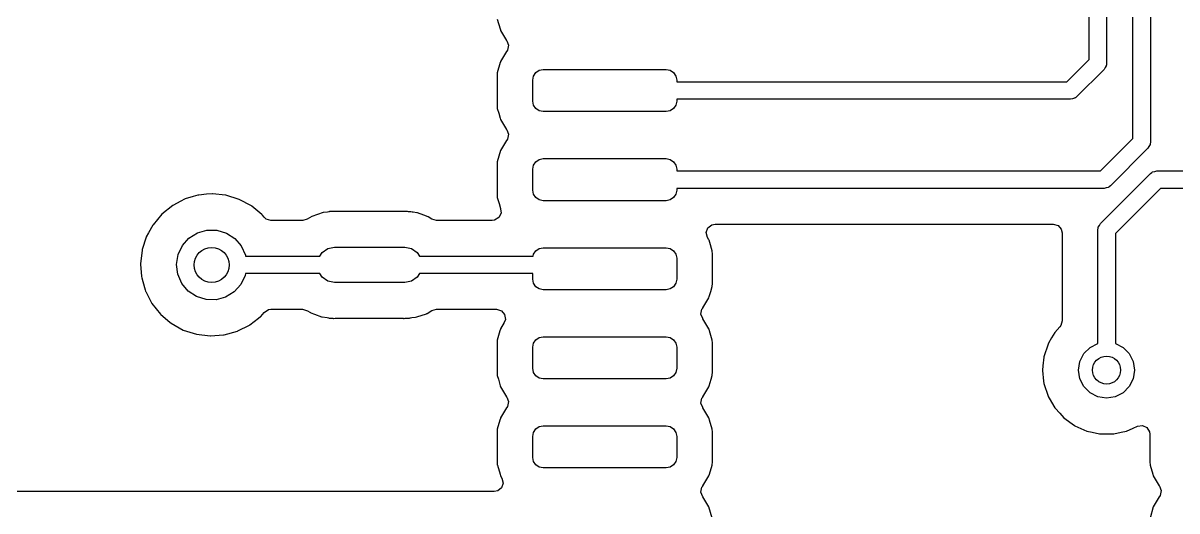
# Model space of a CAD drawing. Extents: x 1.82 to 8.48, y -4.98 to -0.82.
# Drawn here: x 5.071 to 5.719, y -3.603 to -3.329 of the extents above; entities that cross this region are included whole.
import ezdxf

# ---------------------------------------------------------------- set-up
doc = ezdxf.new("R2010")
doc.units = 0
doc.header["$MEASUREMENT"] = 0
doc.layers.add('BLACK', color=7, linetype='CONTINUOUS')

msp = doc.modelspace()

# ---------------------------------------------------------------- linework, layer by layer
at = {"layer": 'BLACK', "linetype": 'CONTINUOUS'}
for p, q in [((5.6939, -3.39363), (5.6939, -3.02763)), ((5.70374, -3.02559), (5.70374, -3.39567)), ((5.66929, -3.34934), (5.66929, -3.11129)), ((5.67913, -3.10925), (5.67913, -3.35138)), ((5.33738, -3.32673), (5.33808, -3.32914)), ((5.33808, -3.32914), (5.33911, -3.33267)), ((5.33911, -3.33267), (5.33921, -3.33302)), ((5.33921, -3.33302), (5.34254, -3.33865)), ((5.34254, -3.33865), (5.34265, -3.33876)), ((5.34265, -3.33876), (5.34364, -3.34129)), ((5.34254, -3.34481), (5.33921, -3.35045)), ((5.34269, -3.34466), (5.34254, -3.34481)), ((5.34309, -3.34403), (5.34269, -3.34466)), ((5.34364, -3.34129), (5.34309, -3.34403)), ((5.33903, -3.35104), (5.33738, -3.35674)), ((5.33912, -3.35075), (5.33903, -3.35104)), ((5.33921, -3.35045), (5.33912, -3.35075)), ((5.33912, -3.35075), (5.33912, -3.35075)), ((5.65682, -3.36181), (5.66929, -3.34934)), ((5.67897, -3.35252), (5.67893, -3.35278)), ((5.67902, -3.35243), (5.67897, -3.35252)), ((5.67913, -3.35138), (5.67901, -3.35225)), ((5.67901, -3.35225), (5.67902, -3.35243)), ((5.33727, -3.35811), (5.33726, -3.35821)), ((5.33726, -3.35821), (5.33726, -3.37526)), ((5.33736, -3.35699), (5.33727, -3.35811)), ((5.33738, -3.35674), (5.33736, -3.35699)), ((5.33736, -3.35699), (5.33736, -3.35699)), ((5.35728, -3.36083), (5.35773, -3.35857)), ((5.35773, -3.35857), (5.35901, -3.35665)), ((5.35901, -3.35665), (5.36093, -3.35537)), ((5.36093, -3.35537), (5.36319, -3.35492)), ((5.36319, -3.35492), (5.43209, -3.35492)), ((5.43209, -3.35492), (5.43435, -3.35537)), ((5.43435, -3.35537), (5.43626, -3.35665)), ((5.43626, -3.35665), (5.43754, -3.35857)), ((5.43754, -3.35857), (5.43799, -3.36083)), ((5.67769, -3.35486), (5.66234, -3.37021)), ((5.67827, -3.35379), (5.67769, -3.35486)), ((5.67893, -3.35278), (5.67827, -3.35379)), ((5.35728, -3.37264), (5.35728, -3.36083)), ((5.43799, -3.36083), (5.43799, -3.36181)), ((5.43799, -3.36181), (5.65682, -3.36181)), ((5.65886, -3.37165), (5.43799, -3.37165)), ((5.43799, -3.37165), (5.43799, -3.37264)), ((5.66002, -3.37131), (5.65886, -3.37165)), ((5.66121, -3.37106), (5.66002, -3.37131)), ((5.66141, -3.3709), (5.66121, -3.37106)), ((5.66152, -3.37087), (5.66141, -3.3709)), ((5.66164, -3.37074), (5.66152, -3.37087)), ((5.66234, -3.37021), (5.66164, -3.37074)), ((5.33726, -3.37526), (5.33727, -3.37535)), ((5.33727, -3.37535), (5.33727, -3.37535)), ((5.33727, -3.37535), (5.33733, -3.37605)), ((5.33733, -3.37605), (5.33738, -3.37673)), ((5.33738, -3.37673), (5.33817, -3.37945)), ((5.35773, -3.3749), (5.35728, -3.37264)), ((5.35901, -3.37681), (5.35773, -3.3749)), ((5.36093, -3.37809), (5.35901, -3.37681)), ((5.36319, -3.37854), (5.36093, -3.37809)), ((5.43435, -3.37809), (5.43209, -3.37854)), ((5.43626, -3.37681), (5.43435, -3.37809)), ((5.43754, -3.3749), (5.43626, -3.37681)), ((5.43799, -3.37264), (5.43754, -3.3749)), ((5.33817, -3.37945), (5.33898, -3.38224)), ((5.33898, -3.38224), (5.33921, -3.38302)), ((5.33921, -3.38302), (5.34254, -3.38865)), ((5.43209, -3.37854), (5.36319, -3.37854)), ((5.34254, -3.38865), (5.34265, -3.38876)), ((5.34265, -3.38876), (5.34364, -3.39129)), ((5.34364, -3.39129), (5.34309, -3.39403)), ((5.34254, -3.39481), (5.33921, -3.40045)), ((5.34269, -3.39466), (5.34254, -3.39481)), ((5.34309, -3.39403), (5.34269, -3.39466)), ((5.67572, -3.41181), (5.6939, -3.39363)), ((5.70354, -3.39707), (5.70288, -3.39809)), ((5.70357, -3.39682), (5.70354, -3.39707)), ((5.70363, -3.39672), (5.70357, -3.39682)), ((5.70374, -3.39567), (5.70361, -3.39654)), ((5.70361, -3.39654), (5.70363, -3.39672)), ((5.33921, -3.40045), (5.33738, -3.40674)), ((5.7023, -3.39915), (5.68124, -3.42021)), ((5.70288, -3.39809), (5.7023, -3.39915)), ((5.33728, -3.40805), (5.33726, -3.40821)), ((5.33726, -3.40821), (5.33726, -3.42526)), ((5.33736, -3.40699), (5.33728, -3.40805)), ((5.33738, -3.40674), (5.33736, -3.40699)), ((5.33736, -3.40699), (5.33736, -3.40699)), ((5.35728, -3.41083), (5.35773, -3.40857)), ((5.35728, -3.42264), (5.35728, -3.41083)), ((5.35773, -3.40857), (5.35901, -3.40665)), ((5.35901, -3.40665), (5.36093, -3.40537)), ((5.36093, -3.40537), (5.36319, -3.40492)), ((5.36319, -3.40492), (5.43209, -3.40492)), ((5.43209, -3.40492), (5.43435, -3.40537)), ((5.43435, -3.40537), (5.43626, -3.40665)), ((5.43626, -3.40665), (5.43754, -3.40857)), ((5.43754, -3.40857), (5.43799, -3.41083)), ((5.43799, -3.41083), (5.43799, -3.41181)), ((5.43799, -3.41181), (5.67572, -3.41181)), ((5.67565, -3.4414), (5.7038, -3.41325)), ((5.7038, -3.41325), (5.70451, -3.41273)), ((5.70451, -3.41273), (5.70462, -3.41259)), ((5.70462, -3.41259), (5.70473, -3.41256)), ((5.70473, -3.41256), (5.70494, -3.41241)), ((5.70494, -3.41241), (5.70612, -3.41215)), ((5.70612, -3.41215), (5.70728, -3.41181)), ((5.70728, -3.41181), (5.72343, -3.41181)), ((5.35773, -3.4249), (5.35728, -3.42264)), ((5.43799, -3.42264), (5.43754, -3.4249)), ((5.67776, -3.42165), (5.43799, -3.42165)), ((5.43799, -3.42165), (5.43799, -3.42264)), ((5.67892, -3.42131), (5.67776, -3.42165)), ((5.6801, -3.42106), (5.67892, -3.42131)), ((5.68031, -3.4209), (5.6801, -3.42106)), ((5.68041, -3.42087), (5.68031, -3.4209)), ((5.68053, -3.42074), (5.68041, -3.42087)), ((5.68124, -3.42021), (5.68053, -3.42074)), ((5.70932, -3.42165), (5.68406, -3.44692)), ((5.72343, -3.42165), (5.70932, -3.42165)), ((5.15977, -3.42886), (5.15532, -3.43118)), ((5.162, -3.42769), (5.15977, -3.42886)), ((5.16222, -3.42758), (5.162, -3.42769)), ((5.162, -3.42769), (5.162, -3.42769)), ((5.16675, -3.42624), (5.16222, -3.42758)), ((5.16946, -3.42545), (5.16675, -3.42624)), ((5.16969, -3.42538), (5.16946, -3.42545)), ((5.16946, -3.42545), (5.16946, -3.42545)), ((5.16993, -3.42535), (5.16969, -3.42538)), ((5.1742, -3.42497), (5.16993, -3.42535)), ((5.16993, -3.42535), (5.16993, -3.42535)), ((5.17744, -3.42467), (5.1742, -3.42497)), ((5.17769, -3.4247), (5.17744, -3.42467)), ((5.18495, -3.42546), (5.17769, -3.4247)), ((5.17769, -3.4247), (5.17769, -3.4247)), ((5.18519, -3.42548), (5.18495, -3.42546)), ((5.18495, -3.42546), (5.18495, -3.42546)), ((5.19263, -3.42779), (5.18519, -3.42548)), ((5.19948, -3.43149), (5.19263, -3.42779)), ((5.33726, -3.42526), (5.33727, -3.42535)), ((5.33727, -3.42535), (5.33727, -3.42535)), ((5.33727, -3.42535), (5.33736, -3.42644)), ((5.33736, -3.42644), (5.33738, -3.42673)), ((5.33738, -3.42673), (5.33839, -3.43021)), ((5.33839, -3.43021), (5.33921, -3.43302)), ((5.35901, -3.42681), (5.35773, -3.4249)), ((5.36093, -3.42809), (5.35901, -3.42681)), ((5.36319, -3.42854), (5.36093, -3.42809)), ((5.43209, -3.42854), (5.36319, -3.42854)), ((5.43435, -3.42809), (5.43209, -3.42854)), ((5.43626, -3.42681), (5.43435, -3.42809)), ((5.43754, -3.4249), (5.43626, -3.42681)), ((5.14925, -3.43606), (5.14425, -3.44203)), ((5.15532, -3.43118), (5.14925, -3.43606)), ((5.19966, -3.43165), (5.19948, -3.43149)), ((5.20529, -3.4363), (5.19966, -3.43165)), ((5.19966, -3.43165), (5.19966, -3.43165)), ((5.20547, -3.43645), (5.20529, -3.4363)), ((5.20563, -3.43664), (5.20547, -3.43645)), ((5.20657, -3.4378), (5.20563, -3.43664)), ((5.20563, -3.43664), (5.20563, -3.43664)), ((5.23961, -3.43522), (5.23327, -3.43738)), ((5.23989, -3.43519), (5.23961, -3.43522)), ((5.24211, -3.43495), (5.23989, -3.43519)), ((5.23989, -3.43519), (5.23989, -3.43519)), ((5.24295, -3.43479), (5.24211, -3.43495)), ((5.24298, -3.43478), (5.24295, -3.43479)), ((5.24332, -3.43469), (5.24298, -3.43478)), ((5.24298, -3.43478), (5.24298, -3.43478)), ((5.2439, -3.43469), (5.24332, -3.43469)), ((5.24431, -3.43469), (5.2439, -3.43469)), ((5.24486, -3.43466), (5.24431, -3.43469)), ((5.246, -3.43455), (5.24486, -3.43466)), ((5.24627, -3.43452), (5.246, -3.43455)), ((5.246, -3.43455), (5.246, -3.43455)), ((5.24655, -3.43455), (5.24627, -3.43452)), ((5.24756, -3.43467), (5.24655, -3.43455)), ((5.24815, -3.4347), (5.24756, -3.43467)), ((5.28258, -3.4347), (5.24815, -3.4347)), ((5.28264, -3.4347), (5.28258, -3.4347)), ((5.28269, -3.43469), (5.28264, -3.4347)), ((5.28284, -3.43469), (5.28269, -3.43469)), ((5.28368, -3.43469), (5.28284, -3.43469)), ((5.28284, -3.43469), (5.28284, -3.43469)), ((5.28423, -3.43466), (5.28368, -3.43469)), ((5.28537, -3.43455), (5.28423, -3.43466)), ((5.28564, -3.43452), (5.28537, -3.43455)), ((5.28537, -3.43455), (5.28537, -3.43455)), ((5.28592, -3.43455), (5.28564, -3.43452)), ((5.28702, -3.43468), (5.28592, -3.43455)), ((5.28758, -3.43472), (5.28702, -3.43468)), ((5.28807, -3.43472), (5.28758, -3.43472)), ((5.28842, -3.43472), (5.28807, -3.43472)), ((5.28807, -3.43472), (5.28807, -3.43472)), ((5.28876, -3.43482), (5.28842, -3.43472)), ((5.28883, -3.43483), (5.28876, -3.43482)), ((5.28955, -3.43498), (5.28883, -3.43483)), ((5.29026, -3.43507), (5.28955, -3.43498)), ((5.2923, -3.43531), (5.29026, -3.43507)), ((5.29256, -3.4354), (5.2923, -3.43531)), ((5.29616, -3.43669), (5.29256, -3.4354)), ((5.29256, -3.4354), (5.29256, -3.4354)), ((5.29861, -3.43756), (5.29616, -3.43669)), ((5.33945, -3.43547), (5.33824, -3.43799)), ((5.33921, -3.43302), (5.33915, -3.43303)), ((5.33915, -3.43303), (5.33945, -3.43547)), ((5.14413, -3.44224), (5.14174, -3.44658)), ((5.14425, -3.44203), (5.14413, -3.44224)), ((5.14413, -3.44224), (5.14413, -3.44224)), ((5.20774, -3.43884), (5.20657, -3.4378)), ((5.21042, -3.43963), (5.20774, -3.43884)), ((5.22821, -3.43963), (5.21042, -3.43963)), ((5.23081, -3.43889), (5.22821, -3.43963)), ((5.23327, -3.43738), (5.23081, -3.43889)), ((5.30065, -3.43885), (5.29861, -3.43756)), ((5.30331, -3.43963), (5.30065, -3.43885)), ((5.33456, -3.43963), (5.30331, -3.43963)), ((5.33586, -3.43945), (5.33456, -3.43963)), ((5.33824, -3.43799), (5.33586, -3.43945)), ((5.45551, -3.4438), (5.45768, -3.44205)), ((5.45768, -3.44205), (5.45958, -3.44167)), ((5.45958, -3.44167), (5.64923, -3.44167)), ((5.64923, -3.44167), (5.65191, -3.44246)), ((5.65191, -3.44246), (5.65374, -3.44457)), ((5.67442, -3.44348), (5.67507, -3.44247)), ((5.67507, -3.44247), (5.67565, -3.4414)), ((5.14042, -3.44908), (5.13823, -3.45598)), ((5.14049, -3.44885), (5.14042, -3.44908)), ((5.14042, -3.44908), (5.14042, -3.44908)), ((5.14174, -3.44658), (5.14049, -3.44885)), ((5.16071, -3.45376), (5.16441, -3.44958)), ((5.16441, -3.44958), (5.16913, -3.4466)), ((5.16913, -3.4466), (5.17449, -3.44506)), ((5.17449, -3.44506), (5.18007, -3.4451)), ((5.18007, -3.4451), (5.18542, -3.4467)), ((5.18542, -3.4467), (5.19011, -3.44973)), ((5.45462, -3.44645), (5.45551, -3.4438)), ((5.45531, -3.44916), (5.45462, -3.44645)), ((5.45607, -3.45045), (5.45531, -3.44916)), ((5.65374, -3.44457), (5.65419, -3.44663)), ((5.65419, -3.44663), (5.65419, -3.49596)), ((5.67421, -3.44488), (5.67434, -3.44401)), ((5.67421, -3.50867), (5.67421, -3.44488)), ((5.67433, -3.44383), (5.67438, -3.44374)), ((5.67434, -3.44401), (5.67433, -3.44383)), ((5.67438, -3.44374), (5.67442, -3.44348)), ((5.68406, -3.44692), (5.68406, -3.50867)), ((5.13823, -3.45598), (5.13814, -3.45627)), ((5.15834, -3.45881), (5.16071, -3.45376)), ((5.19011, -3.44973), (5.19375, -3.45396)), ((5.19375, -3.45396), (5.19606, -3.45904)), ((5.2391, -3.45761), (5.2423, -3.45547)), ((5.2423, -3.45547), (5.24606, -3.45472)), ((5.24606, -3.45472), (5.28543, -3.45472)), ((5.28543, -3.45472), (5.2892, -3.45547)), ((5.2892, -3.45547), (5.29239, -3.45761)), ((5.35901, -3.45665), (5.36093, -3.45537)), ((5.36093, -3.45537), (5.36319, -3.45492)), ((5.36319, -3.45492), (5.43209, -3.45492)), ((5.43209, -3.45492), (5.43435, -3.45537)), ((5.43435, -3.45537), (5.43626, -3.45665)), ((5.45616, -3.45075), (5.45607, -3.45045)), ((5.45654, -3.45208), (5.45616, -3.45075)), ((5.45616, -3.45075), (5.45616, -3.45075)), ((5.4579, -3.45674), (5.45654, -3.45208)), ((5.13814, -3.45627), (5.13727, -3.46401)), ((5.15748, -3.46433), (5.15834, -3.45881)), ((5.19606, -3.45904), (5.19615, -3.45965)), ((5.19615, -3.45965), (5.23774, -3.45965)), ((5.23774, -3.45965), (5.2391, -3.45761)), ((5.29239, -3.45761), (5.29375, -3.45965)), ((5.29375, -3.45965), (5.35752, -3.45965)), ((5.35752, -3.45965), (5.35773, -3.45857)), ((5.35773, -3.45857), (5.35901, -3.45665)), ((5.43626, -3.45665), (5.43754, -3.45857)), ((5.43754, -3.45857), (5.43799, -3.46083)), ((5.43799, -3.46083), (5.43799, -3.47264)), ((5.45792, -3.45699), (5.4579, -3.45674)), ((5.458, -3.45811), (5.45792, -3.45699)), ((5.45792, -3.45699), (5.45792, -3.45699)), ((5.45801, -3.45821), (5.458, -3.45811)), ((5.45801, -3.47526), (5.45801, -3.45821)), ((5.13727, -3.46401), (5.13729, -3.46425)), ((5.13729, -3.46425), (5.13787, -3.47115)), ((5.15821, -3.46986), (5.15748, -3.46433)), ((5.13787, -3.47115), (5.13792, -3.47177)), ((5.13792, -3.47177), (5.13854, -3.47391)), ((5.13854, -3.47391), (5.13989, -3.47863)), ((5.16045, -3.47497), (5.15821, -3.46986)), ((5.16404, -3.47924), (5.16045, -3.47497)), ((5.19592, -3.47055), (5.19348, -3.47557)), ((5.1961, -3.46949), (5.19592, -3.47055)), ((5.23774, -3.46949), (5.1961, -3.46949)), ((5.2391, -3.47153), (5.23774, -3.46949)), ((5.2423, -3.47366), (5.2391, -3.47153)), ((5.24606, -3.47441), (5.2423, -3.47366)), ((5.28543, -3.47441), (5.24606, -3.47441)), ((5.2892, -3.47366), (5.28543, -3.47441)), ((5.29239, -3.47153), (5.2892, -3.47366)), ((5.29375, -3.46949), (5.29239, -3.47153)), ((5.35728, -3.46949), (5.29375, -3.46949)), ((5.35728, -3.47264), (5.35728, -3.46949)), ((5.35773, -3.4749), (5.35728, -3.47264)), ((5.35901, -3.47681), (5.35773, -3.4749)), ((5.43754, -3.4749), (5.43626, -3.47681)), ((5.43799, -3.47264), (5.43754, -3.4749)), ((5.45792, -3.47641), (5.458, -3.47535)), ((5.458, -3.47535), (5.45801, -3.47526)), ((5.458, -3.47535), (5.458, -3.47535)), ((5.13989, -3.47863), (5.14007, -3.47925)), ((5.14007, -3.47925), (5.14018, -3.47947)), ((5.14018, -3.47947), (5.14346, -3.48585)), ((5.16869, -3.48233), (5.16404, -3.47924)), ((5.18974, -3.47971), (5.18498, -3.48263)), ((5.19348, -3.47557), (5.18974, -3.47971)), ((5.36093, -3.47809), (5.35901, -3.47681)), ((5.36319, -3.47854), (5.36093, -3.47809)), ((5.43209, -3.47854), (5.36319, -3.47854)), ((5.43435, -3.47809), (5.43209, -3.47854)), ((5.43626, -3.47681), (5.43435, -3.47809)), ((5.45626, -3.48235), (5.4571, -3.47947)), ((5.4571, -3.47947), (5.4579, -3.47673)), ((5.4579, -3.47673), (5.45792, -3.47641)), ((5.14346, -3.48585), (5.14363, -3.48618)), ((5.14363, -3.48618), (5.14847, -3.49228)), ((5.17402, -3.484), (5.16869, -3.48233)), ((5.1796, -3.4841), (5.17402, -3.484)), ((5.18498, -3.48263), (5.1796, -3.4841)), ((5.45273, -3.48865), (5.45607, -3.48302)), ((5.45607, -3.48302), (5.45626, -3.48235)), ((5.14847, -3.49228), (5.14865, -3.49244)), ((5.14865, -3.49244), (5.14865, -3.49244)), ((5.14865, -3.49244), (5.15377, -3.4968)), ((5.19854, -3.49825), (5.20342, -3.49444)), ((5.20342, -3.49444), (5.20449, -3.49361)), ((5.20449, -3.49361), (5.20468, -3.49346)), ((5.20449, -3.49361), (5.20449, -3.49361)), ((5.20468, -3.49346), (5.20661, -3.49123)), ((5.20661, -3.49123), (5.20895, -3.48971)), ((5.20895, -3.48971), (5.21036, -3.48951)), ((5.21036, -3.48951), (5.22816, -3.48951)), ((5.22816, -3.48951), (5.23087, -3.49032)), ((5.23087, -3.49032), (5.23219, -3.49118)), ((5.23219, -3.49118), (5.23251, -3.49139)), ((5.23251, -3.49139), (5.23277, -3.49149)), ((5.23277, -3.49149), (5.23277, -3.49149)), ((5.23277, -3.49149), (5.23491, -3.49228)), ((5.23491, -3.49228), (5.23879, -3.49373)), ((5.23879, -3.49373), (5.23907, -3.49376)), ((5.23907, -3.49376), (5.23907, -3.49376)), ((5.23907, -3.49376), (5.24198, -3.49415)), ((5.24198, -3.49415), (5.24272, -3.49431)), ((5.24272, -3.49431), (5.24273, -3.49431)), ((5.24273, -3.49431), (5.24307, -3.49441)), ((5.24307, -3.49441), (5.24343, -3.49442)), ((5.24343, -3.49442), (5.24348, -3.49442)), ((5.24348, -3.49442), (5.24367, -3.49442)), ((5.24367, -3.49442), (5.2443, -3.49446)), ((5.2443, -3.49446), (5.24474, -3.49452)), ((5.24474, -3.49452), (5.24516, -3.49457)), ((5.24516, -3.49457), (5.24516, -3.49457)), ((5.24516, -3.49457), (5.24543, -3.49461)), ((5.24543, -3.49461), (5.24571, -3.49459)), ((5.24571, -3.49459), (5.2464, -3.49452)), ((5.24571, -3.49459), (5.24571, -3.49459)), ((5.2464, -3.49452), (5.24709, -3.49446)), ((5.24709, -3.49446), (5.24757, -3.49444)), ((5.24757, -3.49444), (5.24858, -3.49445)), ((5.24858, -3.49445), (5.24865, -3.49445)), ((5.24865, -3.49445), (5.24881, -3.49445)), ((5.24881, -3.49445), (5.24886, -3.49443)), ((5.24886, -3.49443), (5.24891, -3.49443)), ((5.24891, -3.49443), (5.28311, -3.49443)), ((5.28311, -3.49443), (5.28376, -3.49447)), ((5.28376, -3.49447), (5.28405, -3.49451)), ((5.28405, -3.49451), (5.28453, -3.49457)), ((5.28453, -3.49457), (5.28453, -3.49457)), ((5.28453, -3.49457), (5.2848, -3.49461)), ((5.2848, -3.49461), (5.28508, -3.49459)), ((5.28508, -3.49459), (5.28577, -3.49452)), ((5.28508, -3.49459), (5.28508, -3.49459)), ((5.28577, -3.49452), (5.28646, -3.49446)), ((5.28646, -3.49446), (5.28694, -3.49444)), ((5.28694, -3.49444), (5.28818, -3.49445)), ((5.28818, -3.49445), (5.28852, -3.49435)), ((5.28852, -3.49435), (5.28862, -3.49434)), ((5.28862, -3.49434), (5.28938, -3.4942)), ((5.28938, -3.4942), (5.29148, -3.494)), ((5.29148, -3.494), (5.29233, -3.49373)), ((5.29233, -3.49373), (5.29758, -3.49202)), ((5.29758, -3.49202), (5.29785, -3.49193)), ((5.29758, -3.49202), (5.29758, -3.49202)), ((5.29785, -3.49193), (5.29809, -3.49179)), ((5.29809, -3.49179), (5.30074, -3.49021)), ((5.29809, -3.49179), (5.29809, -3.49179)), ((5.30074, -3.49021), (5.30328, -3.48951)), ((5.30328, -3.48951), (5.33698, -3.48951)), ((5.33698, -3.48951), (5.33966, -3.4903)), ((5.33966, -3.4903), (5.34149, -3.49241)), ((5.34149, -3.49241), (5.34189, -3.49517)), ((5.45163, -3.49217), (5.45218, -3.48943)), ((5.45263, -3.49471), (5.45163, -3.49217)), ((5.45218, -3.48943), (5.45258, -3.48881)), ((5.45258, -3.48881), (5.45273, -3.48865)), ((5.45273, -3.49481), (5.45263, -3.49471)), ((5.45607, -3.50045), (5.45273, -3.49481)), ((5.15377, -3.4968), (5.1544, -3.49733)), ((5.1544, -3.49733), (5.16119, -3.50113)), ((5.16119, -3.50113), (5.1686, -3.50353)), ((5.19181, -3.50165), (5.19833, -3.49836)), ((5.19833, -3.49836), (5.19854, -3.49825)), ((5.19833, -3.49836), (5.19833, -3.49836)), ((5.33912, -3.50075), (5.33886, -3.50165)), ((5.33921, -3.50045), (5.33912, -3.50075)), ((5.33912, -3.50075), (5.33912, -3.50075)), ((5.34125, -3.49699), (5.33921, -3.50045)), ((5.34189, -3.49517), (5.34125, -3.49699)), ((5.45616, -3.50075), (5.45607, -3.50045)), ((5.45642, -3.50165), (5.45616, -3.50075)), ((5.45616, -3.50075), (5.45616, -3.50075)), ((5.65292, -3.49928), (5.65004, -3.50248)), ((5.65341, -3.49865), (5.65292, -3.49928)), ((5.65419, -3.49596), (5.65341, -3.49865)), ((5.1686, -3.50353), (5.17633, -3.50446)), ((5.17633, -3.50446), (5.17657, -3.50444)), ((5.17657, -3.50444), (5.18385, -3.50388)), ((5.17657, -3.50444), (5.17657, -3.50444)), ((5.18385, -3.50388), (5.18409, -3.50386)), ((5.18385, -3.50388), (5.18385, -3.50388)), ((5.18409, -3.50386), (5.19159, -3.50176)), ((5.19159, -3.50176), (5.19181, -3.50165)), ((5.19181, -3.50165), (5.19181, -3.50165)), ((5.33736, -3.50699), (5.33727, -3.50811)), ((5.33738, -3.50674), (5.33736, -3.50699)), ((5.33736, -3.50699), (5.33736, -3.50699)), ((5.33886, -3.50165), (5.33738, -3.50674)), ((5.35773, -3.50857), (5.35901, -3.50665)), ((5.35901, -3.50665), (5.36093, -3.50537)), ((5.36093, -3.50537), (5.36319, -3.50492)), ((5.36319, -3.50492), (5.43209, -3.50492)), ((5.43209, -3.50492), (5.43435, -3.50537)), ((5.43435, -3.50537), (5.43626, -3.50665)), ((5.43626, -3.50665), (5.43754, -3.50857)), ((5.4579, -3.50674), (5.45642, -3.50165)), ((5.45792, -3.50699), (5.4579, -3.50674)), ((5.458, -3.50811), (5.45792, -3.50699)), ((5.45792, -3.50699), (5.45792, -3.50699)), ((5.6483, -3.50548), (5.64656, -3.50851)), ((5.65004, -3.50248), (5.6483, -3.50548)), ((5.33727, -3.50811), (5.33726, -3.50821)), ((5.33726, -3.50821), (5.33726, -3.52526)), ((5.35728, -3.51083), (5.35773, -3.50857)), ((5.35728, -3.52264), (5.35728, -3.51083)), ((5.43754, -3.50857), (5.43799, -3.51083)), ((5.43799, -3.51083), (5.43799, -3.52264)), ((5.45801, -3.50821), (5.458, -3.50811)), ((5.45801, -3.52526), (5.45801, -3.50821)), ((5.64628, -3.50899), (5.64396, -3.51614)), ((5.64656, -3.50851), (5.64628, -3.50899)), ((5.66416, -3.51876), (5.66639, -3.51437)), ((5.66639, -3.51437), (5.66988, -3.51088)), ((5.66988, -3.51088), (5.67421, -3.50867)), ((5.68406, -3.50867), (5.68839, -3.51088)), ((5.68839, -3.51088), (5.69187, -3.51437)), ((5.69187, -3.51437), (5.69411, -3.51876)), ((5.64393, -3.5164), (5.64342, -3.52126)), ((5.64396, -3.51614), (5.64393, -3.5164)), ((5.64393, -3.5164), (5.64393, -3.5164)), ((5.66339, -3.52362), (5.66416, -3.51876)), ((5.69411, -3.51876), (5.69488, -3.52362)), ((5.33726, -3.52526), (5.33727, -3.52535)), ((5.33727, -3.52535), (5.33727, -3.52535)), ((5.33727, -3.52535), (5.33731, -3.52578)), ((5.33731, -3.52578), (5.33738, -3.52673)), ((5.33738, -3.52673), (5.33798, -3.52878)), ((5.35773, -3.5249), (5.35728, -3.52264)), ((5.35901, -3.52681), (5.35773, -3.5249)), ((5.36093, -3.52809), (5.35901, -3.52681)), ((5.43626, -3.52681), (5.43435, -3.52809)), ((5.43754, -3.5249), (5.43626, -3.52681)), ((5.43799, -3.52264), (5.43754, -3.5249)), ((5.4573, -3.52878), (5.4579, -3.52673)), ((5.4579, -3.52673), (5.45797, -3.52578)), ((5.45797, -3.52578), (5.458, -3.52535)), ((5.458, -3.52535), (5.45801, -3.52526)), ((5.458, -3.52535), (5.458, -3.52535)), ((5.64342, -3.52126), (5.64317, -3.52362)), ((5.64317, -3.52362), (5.6432, -3.52388)), ((5.6432, -3.52388), (5.64382, -3.52981)), ((5.66416, -3.52849), (5.66339, -3.52362)), ((5.69488, -3.52362), (5.69411, -3.52849)), ((5.33798, -3.52878), (5.33904, -3.53243)), ((5.33904, -3.53243), (5.33921, -3.53302)), ((5.33921, -3.53302), (5.34254, -3.53865)), ((5.36319, -3.52854), (5.36093, -3.52809)), ((5.43209, -3.52854), (5.36319, -3.52854)), ((5.43435, -3.52809), (5.43209, -3.52854)), ((5.45273, -3.53865), (5.45607, -3.53302)), ((5.45607, -3.53302), (5.45624, -3.53243)), ((5.45624, -3.53243), (5.4573, -3.52878)), ((5.64382, -3.52981), (5.64396, -3.5311)), ((5.64396, -3.5311), (5.64628, -3.53825)), ((5.66639, -3.53288), (5.66416, -3.52849)), ((5.66988, -3.53636), (5.66639, -3.53288)), ((5.69187, -3.53288), (5.68839, -3.53636)), ((5.69411, -3.52849), (5.69187, -3.53288)), ((5.34254, -3.53865), (5.34265, -3.53876)), ((5.34265, -3.53876), (5.34364, -3.54129)), ((5.45163, -3.54217), (5.45218, -3.53943)), ((5.45218, -3.53943), (5.45258, -3.53881)), ((5.45258, -3.53881), (5.45273, -3.53865)), ((5.64628, -3.53825), (5.64641, -3.53848)), ((5.64641, -3.53848), (5.64641, -3.53848)), ((5.64641, -3.53848), (5.64696, -3.53943)), ((5.64696, -3.53943), (5.65004, -3.54476)), ((5.67427, -3.5386), (5.66988, -3.53636)), ((5.67913, -3.53937), (5.67427, -3.5386)), ((5.684, -3.5386), (5.67913, -3.53937)), ((5.68839, -3.53636), (5.684, -3.5386)), ((5.34254, -3.54481), (5.33921, -3.55045)), ((5.34269, -3.54466), (5.34254, -3.54481)), ((5.34309, -3.54403), (5.34269, -3.54466)), ((5.34364, -3.54129), (5.34309, -3.54403)), ((5.45263, -3.54471), (5.45163, -3.54217)), ((5.45273, -3.54481), (5.45263, -3.54471)), ((5.45607, -3.55045), (5.45273, -3.54481)), ((5.65004, -3.54476), (5.65021, -3.54495)), ((5.65021, -3.54495), (5.65021, -3.54495)), ((5.65021, -3.54495), (5.65284, -3.54788)), ((5.33885, -3.55168), (5.33738, -3.55674)), ((5.33912, -3.55075), (5.33885, -3.55168)), ((5.33921, -3.55045), (5.33912, -3.55075)), ((5.33912, -3.55075), (5.33912, -3.55075)), ((5.45616, -3.55075), (5.45607, -3.55045)), ((5.45643, -3.55168), (5.45616, -3.55075)), ((5.45616, -3.55075), (5.45616, -3.55075)), ((5.4579, -3.55674), (5.45643, -3.55168)), ((5.65284, -3.54788), (5.65507, -3.55035)), ((5.65507, -3.55035), (5.66115, -3.55477)), ((5.33727, -3.55811), (5.33726, -3.55821)), ((5.33726, -3.55821), (5.33726, -3.57526)), ((5.33736, -3.55699), (5.33727, -3.55811)), ((5.33738, -3.55674), (5.33736, -3.55699)), ((5.33736, -3.55699), (5.33736, -3.55699)), ((5.35728, -3.56083), (5.35773, -3.55857)), ((5.35773, -3.55857), (5.35901, -3.55665)), ((5.35901, -3.55665), (5.36093, -3.55537)), ((5.36093, -3.55537), (5.36319, -3.55492)), ((5.36319, -3.55492), (5.43209, -3.55492)), ((5.43209, -3.55492), (5.43435, -3.55537)), ((5.43435, -3.55537), (5.43626, -3.55665)), ((5.43626, -3.55665), (5.43754, -3.55857)), ((5.43754, -3.55857), (5.43799, -3.56083)), ((5.45792, -3.55699), (5.4579, -3.55674)), ((5.458, -3.55811), (5.45792, -3.55699)), ((5.45792, -3.55699), (5.45792, -3.55699)), ((5.45801, -3.55821), (5.458, -3.55811)), ((5.45801, -3.57526), (5.45801, -3.55821)), ((5.66115, -3.55477), (5.66139, -3.55487)), ((5.66139, -3.55487), (5.66139, -3.55487)), ((5.66139, -3.55487), (5.66642, -3.55712)), ((5.66642, -3.55712), (5.66802, -3.55783)), ((5.66802, -3.55783), (5.67097, -3.55845)), ((5.67097, -3.55845), (5.67512, -3.55934)), ((5.67512, -3.55934), (5.67512, -3.55934)), ((5.67512, -3.55934), (5.67537, -3.55939)), ((5.67537, -3.55939), (5.68289, -3.55939)), ((5.68289, -3.55939), (5.68315, -3.55934)), ((5.68315, -3.55934), (5.6873, -3.55845)), ((5.68315, -3.55934), (5.68315, -3.55934)), ((5.6873, -3.55845), (5.69025, -3.55783)), ((5.69025, -3.55783), (5.69403, -3.55614)), ((5.69403, -3.55614), (5.69643, -3.55508)), ((5.69643, -3.55508), (5.6992, -3.5547)), ((5.6992, -3.5547), (5.70173, -3.55589)), ((5.70173, -3.55589), (5.70322, -3.55825)), ((5.70322, -3.55825), (5.70341, -3.55961)), ((5.70341, -3.55961), (5.70341, -3.57526)), ((5.35728, -3.57264), (5.35728, -3.56083)), ((5.43799, -3.56083), (5.43799, -3.57264)), ((5.35773, -3.5749), (5.35728, -3.57264)), ((5.43799, -3.57264), (5.43754, -3.5749)), ((5.33726, -3.57526), (5.33738, -3.57673)), ((5.33738, -3.57673), (5.33745, -3.57697)), ((5.33745, -3.57697), (5.33895, -3.58212)), ((5.35901, -3.57681), (5.35773, -3.5749)), ((5.36093, -3.57809), (5.35901, -3.57681)), ((5.36319, -3.57854), (5.36093, -3.57809)), ((5.43209, -3.57854), (5.36319, -3.57854)), ((5.43435, -3.57809), (5.43209, -3.57854)), ((5.43626, -3.57681), (5.43435, -3.57809)), ((5.43754, -3.5749), (5.43626, -3.57681)), ((5.45633, -3.58212), (5.45783, -3.57697)), ((5.45783, -3.57697), (5.4579, -3.57673)), ((5.4579, -3.57673), (5.45801, -3.57526)), ((5.70341, -3.57526), (5.70352, -3.57673)), ((5.70352, -3.57673), (5.70359, -3.57697)), ((5.70359, -3.57697), (5.70509, -3.58212)), ((5.33895, -3.58212), (5.33921, -3.58302)), ((5.33921, -3.58302), (5.33997, -3.58431)), ((5.33997, -3.58431), (5.34066, -3.58701)), ((5.45273, -3.58865), (5.45607, -3.58302)), ((5.45607, -3.58302), (5.45633, -3.58212)), ((5.70509, -3.58212), (5.70535, -3.58302)), ((5.70535, -3.58302), (5.70868, -3.58865)), ((5.3357, -3.59179), (4.78204, -3.59179)), ((5.33759, -3.59142), (5.3357, -3.59179)), ((5.33977, -3.58967), (5.33759, -3.59142)), ((5.34066, -3.58701), (5.33977, -3.58967)), ((5.45163, -3.59217), (5.45218, -3.58943)), ((5.45218, -3.58943), (5.45258, -3.58881)), ((5.45258, -3.58881), (5.45273, -3.58865)), ((5.70868, -3.58865), (5.70879, -3.58876)), ((5.70879, -3.58876), (5.70978, -3.59129)), ((5.70978, -3.59129), (5.70924, -3.59403)), ((5.45263, -3.59471), (5.45163, -3.59217)), ((5.45273, -3.59481), (5.45263, -3.59471)), ((5.45607, -3.60045), (5.45273, -3.59481)), ((5.70868, -3.59481), (5.70535, -3.60045)), ((5.70884, -3.59466), (5.70868, -3.59481)), ((5.70924, -3.59403), (5.70884, -3.59466)), ((5.4579, -3.60674), (5.45607, -3.60045)), ((5.70535, -3.60045), (5.70352, -3.60674))]:
    msp.add_line(p, q, dxfattribs=at)
at = {"layer": 'BLACK'}
for centre, radius in [((5.17717, -3.46457), 0.00984), ((5.67913, -3.52362), 0.00787)]:
    msp.add_circle(centre, radius, dxfattribs=at)

doc.saveas('drawing.dxf')
